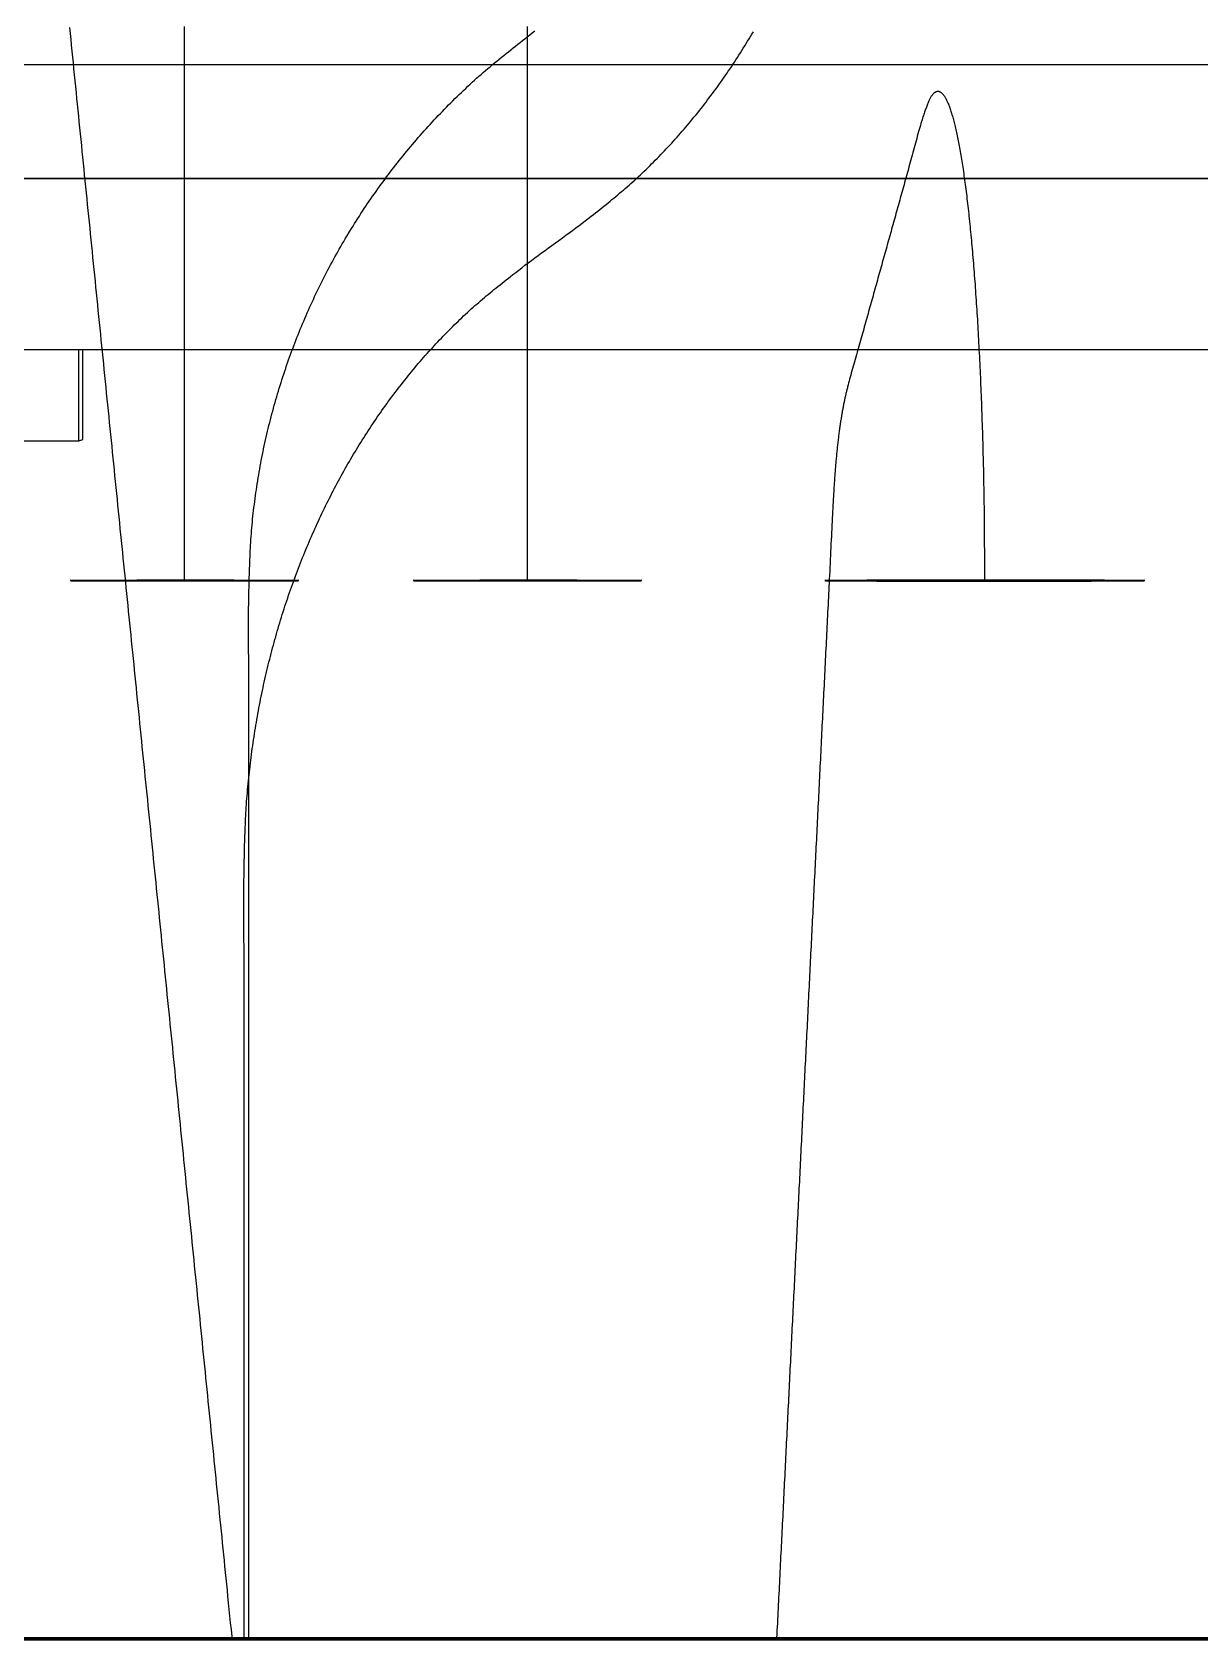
# Model space of a CAD drawing. Header units: millimetres. Extents: x -226 to 218, y -316 to 313.
# Drawn here: x -175 to -124.4, y -107.3 to -37.6 of the extents above; entities that cross this region are included whole.
import ezdxf

# ---------------------------------------------------------------- set-up
doc = ezdxf.new("R2010")
doc.units = ezdxf.units.MM
doc.layers.add('SKETCH', color=5, linetype='Continuous')
doc.layers.add('VISIBLE', color=7, linetype='Continuous')

msp = doc.modelspace()

# ---------------------------------------------------------------- linework, layer by layer
at = {"layer": 'SKETCH', "flags": 128}
for points in [[(-173.414, -37.452), (-173.388, -37.708), (-173.362, -37.964), (-173.337, -38.219), (-173.311, -38.475), (-173.285, -38.73), (-173.259, -38.986), (-173.234, -39.242), (-173.208, -39.497), (-173.182, -39.753), (-173.156, -40.008), (-173.13, -40.264), (-173.105, -40.52), (-173.079, -40.775), (-173.053, -41.031), (-173.027, -41.286), (-173.002, -41.542), (-172.976, -41.798), (-172.95, -42.053), (-172.924, -42.309), (-172.899, -42.564), (-172.873, -42.82), (-172.847, -43.075), (-172.821, -43.331), (-172.796, -43.587), (-172.77, -43.842), (-172.744, -44.098), (-172.718, -44.353), (-172.693, -44.609), (-172.667, -44.865), (-172.641, -45.12), (-172.615, -45.376), (-172.59, -45.631), (-172.564, -45.887), (-172.538, -46.143), (-172.512, -46.398), (-172.487, -46.654), (-172.461, -46.909), (-172.435, -47.165), (-172.409, -47.421), (-172.384, -47.676), (-172.358, -47.932), (-172.332, -48.187), (-172.306, -48.443), (-172.281, -48.698), (-172.255, -48.954), (-172.229, -49.21), (-172.203, -49.465), (-172.178, -49.721), (-172.152, -49.976), (-172.126, -50.232), (-172.1, -50.488), (-172.074, -50.743), (-172.049, -50.999), (-172.023, -51.254), (-171.997, -51.51), (-171.971, -51.766), (-171.946, -52.021), (-171.92, -52.277), (-171.894, -52.532), (-171.868, -52.788), (-171.843, -53.044), (-171.817, -53.299), (-171.791, -53.555), (-171.765, -53.81), (-171.74, -54.066), (-171.714, -54.321), (-171.688, -54.577), (-171.662, -54.833), (-171.637, -55.088), (-171.611, -55.344), (-171.585, -55.599), (-171.559, -55.855), (-171.534, -56.111), (-171.508, -56.366), (-171.482, -56.622), (-171.456, -56.877), (-171.431, -57.133), (-171.405, -57.389), (-171.379, -57.644), (-171.353, -57.9), (-171.328, -58.155), (-171.302, -58.411), (-171.276, -58.667), (-171.25, -58.922), (-171.225, -59.178), (-171.199, -59.433), (-171.173, -59.689), (-171.147, -59.944), (-171.122, -60.2), (-171.096, -60.456), (-171.07, -60.711), (-171.044, -60.967), (-171.019, -61.222), (-170.993, -61.478), (-170.967, -61.734), (-170.941, -61.989), (-170.915, -62.245), (-170.89, -62.5), (-170.864, -62.756), (-170.838, -63.012), (-170.812, -63.267), (-170.787, -63.523), (-170.761, -63.778), (-170.735, -64.034), (-170.709, -64.29), (-170.684, -64.545), (-170.658, -64.801), (-170.632, -65.056), (-170.606, -65.312), (-170.581, -65.567), (-170.555, -65.823), (-170.529, -66.079), (-170.503, -66.334), (-170.478, -66.59), (-170.452, -66.845), (-170.426, -67.101), (-170.4, -67.357), (-170.375, -67.612), (-170.349, -67.868), (-170.323, -68.123), (-170.297, -68.379), (-170.272, -68.635), (-170.246, -68.89), (-170.22, -69.146), (-170.194, -69.402), (-170.168, -69.657), (-170.143, -69.913), (-170.117, -70.168), (-170.091, -70.424), (-170.065, -70.68), (-170.039, -70.935), (-170.014, -71.191), (-169.988, -71.447), (-169.962, -71.702), (-169.936, -71.958), (-169.91, -72.214), (-169.884, -72.469), (-169.859, -72.725), (-169.833, -72.98), (-169.807, -73.236), (-169.781, -73.492), (-169.756, -73.747), (-169.73, -74.003), (-169.704, -74.259), (-169.678, -74.514), (-169.652, -74.77), (-169.627, -75.025), (-169.601, -75.281), (-169.575, -75.537), (-169.549, -75.792), (-169.524, -76.048), (-169.498, -76.303), (-169.472, -76.559), (-169.446, -76.815), (-169.421, -77.07), (-169.395, -77.326), (-169.369, -77.581), (-169.343, -77.837), (-169.318, -78.092), (-169.292, -78.348), (-169.266, -78.604), (-169.24, -78.859), (-169.215, -79.115), (-169.189, -79.37), (-169.163, -79.626), (-169.137, -79.882), (-169.112, -80.137), (-169.086, -80.393), (-169.06, -80.648), (-169.034, -80.904), (-169.009, -81.16), (-168.983, -81.415), (-168.957, -81.671), (-168.931, -81.926), (-168.906, -82.182), (-168.88, -82.438), (-168.854, -82.693), (-168.828, -82.949), (-168.802, -83.204), (-168.777, -83.46), (-168.751, -83.715), (-168.725, -83.971), (-168.699, -84.227), (-168.674, -84.482), (-168.648, -84.738), (-168.622, -84.993), (-168.596, -85.249), (-168.571, -85.505), (-168.545, -85.76), (-168.519, -86.016), (-168.493, -86.271), (-168.468, -86.527), (-168.442, -86.783), (-168.416, -87.038), (-168.39, -87.294), (-168.365, -87.549), (-168.339, -87.805), (-168.313, -88.061), (-168.287, -88.316), (-168.262, -88.572), (-168.236, -88.827), (-168.21, -89.083), (-168.184, -89.338), (-168.159, -89.594), (-168.133, -89.85), (-168.107, -90.105), (-168.081, -90.361), (-168.056, -90.616), (-168.03, -90.872), (-168.004, -91.128), (-167.978, -91.383), (-167.953, -91.639), (-167.927, -91.894), (-167.901, -92.15), (-167.875, -92.406), (-167.85, -92.661), (-167.824, -92.917), (-167.798, -93.172), (-167.772, -93.428), (-167.746, -93.684), (-167.721, -93.939), (-167.695, -94.195), (-167.669, -94.45), (-167.643, -94.706), (-167.618, -94.961), (-167.592, -95.217), (-167.566, -95.473), (-167.54, -95.728), (-167.515, -95.984), (-167.489, -96.239), (-167.463, -96.495), (-167.437, -96.751), (-167.412, -97.006), (-167.386, -97.262), (-167.36, -97.517), (-167.334, -97.773), (-167.309, -98.029), (-167.283, -98.284), (-167.257, -98.54), (-167.231, -98.795), (-167.206, -99.051), (-167.18, -99.307), (-167.154, -99.562), (-167.128, -99.818), (-167.103, -100.074), (-167.077, -100.329), (-167.051, -100.585), (-167.025, -100.84), (-167, -101.096), (-166.974, -101.352), (-166.948, -101.607), (-166.922, -101.863), (-166.897, -102.119), (-166.871, -102.374), (-166.845, -102.63), (-166.819, -102.886), (-166.794, -103.141), (-166.768, -103.397), (-166.742, -103.652), (-166.716, -103.908), (-166.69, -104.164), (-166.665, -104.419), (-166.639, -104.675), (-166.613, -104.931), (-166.587, -105.191), (-166.56, -105.461), (-166.532, -105.738), (-166.503, -106.021), (-166.474, -106.31), (-166.444, -106.602), (-166.414, -106.897), (-166.384, -107.194), (-166.38, -107.233)], [(-168.425, -61.426), (-168.425, -61.173), (-168.425, -60.92), (-168.425, -60.667), (-168.425, -60.414), (-168.425, -60.161), (-168.425, -59.909), (-168.425, -59.656), (-168.425, -59.403), (-168.425, -59.15), (-168.425, -58.897), (-168.425, -58.644), (-168.425, -58.392), (-168.425, -58.139), (-168.425, -57.886), (-168.425, -57.633), (-168.425, -57.38), (-168.425, -57.127), (-168.425, -56.874), (-168.425, -56.622), (-168.425, -56.369), (-168.425, -56.116), (-168.425, -55.863), (-168.425, -55.61), (-168.425, -55.357), (-168.425, -55.105), (-168.425, -54.852), (-168.425, -54.599), (-168.425, -54.346), (-168.425, -54.093), (-168.425, -53.84), (-168.425, -53.587), (-168.425, -53.335), (-168.425, -53.082), (-168.425, -52.829), (-168.425, -52.576), (-168.425, -52.323), (-168.425, -52.07), (-168.425, -51.818), (-168.425, -51.565), (-168.425, -51.312), (-168.425, -51.059), (-168.425, -50.806), (-168.425, -50.553), (-168.425, -50.301), (-168.425, -50.048), (-168.425, -49.795), (-168.425, -49.542), (-168.425, -49.289), (-168.425, -49.036), (-168.425, -48.783), (-168.425, -48.531), (-168.425, -48.278), (-168.425, -48.025), (-168.425, -47.772), (-168.425, -47.519), (-168.425, -47.266), (-168.425, -47.014), (-168.425, -46.761), (-168.425, -46.508), (-168.425, -46.255), (-168.425, -46.002), (-168.425, -45.749), (-168.425, -45.496), (-168.425, -45.244), (-168.425, -44.991), (-168.425, -44.738), (-168.425, -44.485), (-168.425, -44.232), (-168.425, -43.979), (-168.425, -43.727), (-168.425, -43.474), (-168.425, -43.221), (-168.425, -42.968), (-168.425, -42.715), (-168.425, -42.462), (-168.425, -42.21), (-168.425, -41.957), (-168.425, -41.704), (-168.425, -41.451), (-168.425, -41.198), (-168.425, -40.945), (-168.425, -40.692), (-168.425, -40.44), (-168.425, -40.187), (-168.425, -39.934), (-168.425, -39.681), (-168.425, -39.428), (-168.425, -39.175), (-168.425, -38.923), (-168.425, -38.67), (-168.425, -38.417), (-168.425, -38.164), (-168.425, -37.911), (-168.425, -37.658), (-168.425, -37.405)], [(-165.844, -107.233), (-165.844, -107.08), (-165.844, -106.862), (-165.844, -106.645), (-165.844, -106.428), (-165.844, -106.211), (-165.844, -105.993), (-165.844, -105.776), (-165.844, -105.559), (-165.844, -105.341), (-165.844, -105.124), (-165.844, -104.907), (-165.844, -104.689), (-165.844, -104.472), (-165.844, -104.255), (-165.844, -104.037), (-165.844, -103.82), (-165.844, -103.603), (-165.844, -103.385), (-165.844, -103.168), (-165.844, -102.951), (-165.844, -102.733), (-165.844, -102.516), (-165.844, -102.299), (-165.844, -102.081), (-165.844, -101.864), (-165.844, -101.647), (-165.844, -101.429), (-165.844, -101.212), (-165.844, -100.995), (-165.844, -100.777), (-165.844, -100.56), (-165.844, -100.343), (-165.844, -100.126), (-165.844, -99.908), (-165.844, -99.691), (-165.844, -99.474), (-165.844, -99.256), (-165.844, -99.039), (-165.844, -98.822), (-165.844, -98.605), (-165.844, -98.387), (-165.844, -98.17), (-165.844, -97.953), (-165.844, -97.735), (-165.844, -97.518), (-165.844, -97.301), (-165.844, -97.084), (-165.844, -96.866), (-165.844, -96.649), (-165.844, -96.432), (-165.844, -96.215), (-165.844, -95.997), (-165.844, -95.78), (-165.844, -95.563), (-165.844, -95.345), (-165.844, -95.128), (-165.844, -94.911), (-165.844, -94.694), (-165.844, -94.476), (-165.844, -94.259), (-165.844, -94.042), (-165.844, -93.824), (-165.844, -93.607), (-165.844, -93.39), (-165.844, -93.172), (-165.844, -92.955), (-165.844, -92.738), (-165.844, -92.52), (-165.844, -92.303), (-165.844, -92.086), (-165.844, -91.868), (-165.844, -91.651), (-165.844, -91.434), (-165.844, -91.217), (-165.844, -90.999), (-165.844, -90.782), (-165.844, -90.565), (-165.844, -90.347), (-165.844, -90.13), (-165.844, -89.913), (-165.844, -89.695), (-165.844, -89.478), (-165.844, -89.261), (-165.844, -89.043), (-165.844, -88.826), (-165.844, -88.609), (-165.844, -88.391), (-165.844, -88.174), (-165.844, -87.957), (-165.844, -87.739), (-165.844, -87.522), (-165.844, -87.305), (-165.844, -87.087), (-165.844, -86.87), (-165.844, -86.653), (-165.844, -86.435), (-165.844, -86.218), (-165.844, -86.001), (-165.844, -85.784), (-165.844, -85.566), (-165.844, -85.349), (-165.844, -85.132), (-165.844, -84.914), (-165.844, -84.697), (-165.844, -84.48), (-165.844, -84.262), (-165.844, -84.045), (-165.844, -83.828), (-165.844, -83.61), (-165.844, -83.393), (-165.844, -83.176), (-165.844, -82.958), (-165.844, -82.741), (-165.844, -82.524), (-165.844, -82.306), (-165.844, -82.089), (-165.844, -81.872), (-165.844, -81.654), (-165.844, -81.437), (-165.844, -81.22), (-165.844, -81.002), (-165.844, -80.785), (-165.844, -80.568), (-165.844, -80.351), (-165.844, -80.133), (-165.844, -79.916), (-165.844, -79.699), (-165.844, -79.481), (-165.844, -79.264), (-165.844, -79.047), (-165.844, -78.828), (-165.845, -78.608), (-165.845, -78.385), (-165.846, -78.162), (-165.847, -77.937), (-165.848, -77.711), (-165.85, -77.485), (-165.851, -77.258), (-165.852, -77.031), (-165.853, -76.805), (-165.855, -76.579), (-165.856, -76.354), (-165.856, -76.13), (-165.857, -75.908), (-165.858, -75.688), (-165.858, -75.469), (-165.858, -75.253), (-165.857, -75.04), (-165.856, -74.829), (-165.855, -74.622), (-165.853, -74.419), (-165.85, -74.219), (-165.847, -74.023), (-165.844, -73.832), (-165.841, -73.688), (-165.838, -73.547), (-165.835, -73.408), (-165.832, -73.271), (-165.829, -73.136), (-165.826, -73.003), (-165.823, -72.872), (-165.819, -72.743), (-165.816, -72.615), (-165.812, -72.488), (-165.808, -72.362), (-165.803, -72.237), (-165.799, -72.113), (-165.793, -71.99), (-165.788, -71.866), (-165.782, -71.743), (-165.776, -71.621), (-165.769, -71.498), (-165.762, -71.374), (-165.754, -71.251), (-165.746, -71.126), (-165.737, -71.001), (-165.727, -70.875), (-165.717, -70.748), (-165.706, -70.62), (-165.695, -70.492), (-165.683, -70.364), (-165.671, -70.236), (-165.659, -70.109), (-165.646, -69.981), (-165.632, -69.853), (-165.618, -69.726), (-165.604, -69.598), (-165.589, -69.471), (-165.574, -69.343), (-165.558, -69.216), (-165.542, -69.088), (-165.525, -68.961), (-165.509, -68.834), (-165.491, -68.707), (-165.473, -68.58), (-165.455, -68.454), (-165.436, -68.327), (-165.417, -68.201), (-165.398, -68.074), (-165.378, -67.948), (-165.357, -67.822), (-165.336, -67.696), (-165.315, -67.57), (-165.294, -67.445), (-165.271, -67.319), (-165.249, -67.194), (-165.226, -67.068), (-165.203, -66.943), (-165.179, -66.818), (-165.154, -66.693), (-165.13, -66.568), (-165.105, -66.443), (-165.079, -66.318), (-165.053, -66.194), (-165.027, -66.069), (-165, -65.945), (-164.972, -65.821), (-164.945, -65.697), (-164.917, -65.573), (-164.888, -65.449), (-164.859, -65.326), (-164.83, -65.203), (-164.8, -65.08), (-164.77, -64.957), (-164.739, -64.834), (-164.708, -64.712), (-164.677, -64.59), (-164.645, -64.467), (-164.612, -64.345), (-164.579, -64.223), (-164.546, -64.102), (-164.513, -63.98), (-164.478, -63.859), (-164.444, -63.737), (-164.409, -63.616), (-164.374, -63.495), (-164.338, -63.375), (-164.302, -63.254), (-164.265, -63.134), (-164.228, -63.014), (-164.191, -62.894), (-164.153, -62.774), (-164.115, -62.654), (-164.076, -62.535), (-164.037, -62.416), (-163.997, -62.297), (-163.958, -62.179), (-163.917, -62.06), (-163.877, -61.942), (-163.836, -61.825), (-163.794, -61.707), (-163.753, -61.59), (-163.71, -61.473), (-163.668, -61.356), (-163.625, -61.239), (-163.581, -61.122), (-163.537, -61.006), (-163.493, -60.89), (-163.448, -60.774), (-163.403, -60.658), (-163.358, -60.542), (-163.312, -60.427), (-163.266, -60.312), (-163.219, -60.197), (-163.172, -60.083), (-163.125, -59.969), (-163.077, -59.855), (-163.029, -59.741), (-162.98, -59.628), (-162.931, -59.515), (-162.882, -59.402), (-162.832, -59.289), (-162.782, -59.177), (-162.731, -59.065), (-162.681, -58.954), (-162.629, -58.843), (-162.578, -58.732), (-162.526, -58.621), (-162.473, -58.51), (-162.421, -58.4), (-162.367, -58.29), (-162.314, -58.18), (-162.26, -58.071), (-162.205, -57.961), (-162.151, -57.852), (-162.096, -57.744), (-162.04, -57.635), (-161.984, -57.527), (-161.928, -57.42), (-161.871, -57.312), (-161.814, -57.205), (-161.757, -57.098), (-161.699, -56.992), (-161.641, -56.886), (-161.583, -56.78), (-161.524, -56.675), (-161.465, -56.57), (-161.406, -56.465), (-161.346, -56.361), (-161.286, -56.257), (-161.226, -56.153), (-161.165, -56.049), (-161.103, -55.946), (-161.042, -55.843), (-160.98, -55.741), (-160.917, -55.638), (-160.855, -55.536), (-160.792, -55.435), (-160.728, -55.334), (-160.664, -55.233), (-160.6, -55.132), (-160.536, -55.032), (-160.471, -54.932), (-160.406, -54.832), (-160.34, -54.733), (-160.275, -54.634), (-160.208, -54.536), (-160.142, -54.438), (-160.075, -54.34), (-160.008, -54.243), (-159.941, -54.146), (-159.873, -54.049), (-159.805, -53.953), (-159.737, -53.858), (-159.668, -53.762), (-159.599, -53.667), (-159.53, -53.572), (-159.46, -53.478), (-159.39, -53.384), (-159.319, -53.29), (-159.248, -53.197), (-159.177, -53.104), (-159.106, -53.011), (-159.034, -52.919), (-158.962, -52.827), (-158.89, -52.736), (-158.817, -52.645), (-158.744, -52.554), (-158.671, -52.464), (-158.597, -52.374), (-158.523, -52.285), (-158.449, -52.196), (-158.375, -52.107), (-158.3, -52.019), (-158.225, -51.932), (-158.15, -51.844), (-158.074, -51.758), (-157.998, -51.671), (-157.922, -51.585), (-157.845, -51.5), (-157.768, -51.414), (-157.691, -51.329), (-157.614, -51.245), (-157.536, -51.161), (-157.458, -51.077), (-157.379, -50.994), (-157.3, -50.911), (-157.221, -50.829), (-157.142, -50.747), (-157.063, -50.665), (-156.983, -50.584), (-156.903, -50.504), (-156.822, -50.423), (-156.742, -50.344), (-156.661, -50.264), (-156.579, -50.186), (-156.498, -50.107), (-156.416, -50.029), (-156.335, -49.952), (-156.252, -49.875), (-156.171, -49.799), (-156.089, -49.724), (-156.008, -49.65), (-155.926, -49.577), (-155.845, -49.505), (-155.764, -49.434), (-155.683, -49.364), (-155.602, -49.294), (-155.52, -49.224), (-155.438, -49.155), (-155.356, -49.086), (-155.273, -49.017), (-155.189, -48.949), (-155.105, -48.88), (-155.02, -48.811), (-154.934, -48.741), (-154.847, -48.671), (-154.759, -48.601), (-154.67, -48.53), (-154.58, -48.458), (-154.488, -48.385), (-154.395, -48.311), (-154.3, -48.237), (-154.204, -48.161), (-154.079, -48.062), (-153.95, -47.962), (-153.817, -47.861), (-153.68, -47.757), (-153.54, -47.652), (-153.398, -47.546), (-153.253, -47.439), (-153.106, -47.331), (-152.957, -47.223), (-152.808, -47.114), (-152.658, -47.004), (-152.507, -46.894), (-152.356, -46.785), (-152.206, -46.675), (-152.056, -46.566), (-151.908, -46.457), (-151.761, -46.35), (-151.616, -46.242), (-151.474, -46.136), (-151.334, -46.032), (-151.197, -45.928), (-151.064, -45.826), (-150.934, -45.726), (-150.809, -45.628), (-150.713, -45.552), (-150.619, -45.477), (-150.525, -45.404), (-150.434, -45.331), (-150.343, -45.259), (-150.254, -45.188), (-150.166, -45.117), (-150.079, -45.047), (-149.993, -44.978), (-149.908, -44.909), (-149.824, -44.84), (-149.74, -44.771), (-149.657, -44.702), (-149.575, -44.633), (-149.493, -44.564), (-149.411, -44.495), (-149.33, -44.425), (-149.249, -44.354), (-149.168, -44.283), (-149.087, -44.211), (-149.005, -44.138), (-148.924, -44.064), (-148.842, -43.989), (-148.76, -43.913), (-148.678, -43.836), (-148.596, -43.759), (-148.514, -43.681), (-148.433, -43.602), (-148.352, -43.524), (-148.271, -43.444), (-148.19, -43.364), (-148.11, -43.284), (-148.03, -43.203), (-147.95, -43.122), (-147.87, -43.041), (-147.791, -42.959), (-147.712, -42.876), (-147.633, -42.793), (-147.554, -42.71), (-147.476, -42.626), (-147.398, -42.542), (-147.321, -42.458), (-147.243, -42.373), (-147.166, -42.288), (-147.09, -42.202), (-147.013, -42.116), (-146.937, -42.029), (-146.862, -41.943), (-146.786, -41.855), (-146.711, -41.768), (-146.636, -41.679), (-146.562, -41.591), (-146.488, -41.502), (-146.414, -41.412), (-146.34, -41.322), (-146.267, -41.232), (-146.194, -41.141), (-146.121, -41.05), (-146.048, -40.959), (-145.976, -40.867), (-145.905, -40.775), (-145.833, -40.682), (-145.762, -40.589), (-145.691, -40.496), (-145.621, -40.402), (-145.55, -40.308), (-145.481, -40.213), (-145.411, -40.118), (-145.342, -40.023), (-145.273, -39.928), (-145.205, -39.832), (-145.137, -39.736), (-145.069, -39.639), (-145.001, -39.542), (-144.934, -39.445), (-144.867, -39.347), (-144.801, -39.249), (-144.735, -39.15), (-144.669, -39.051), (-144.603, -38.952), (-144.538, -38.852), (-144.473, -38.752), (-144.409, -38.652), (-144.344, -38.551), (-144.28, -38.45), (-144.217, -38.349), (-144.154, -38.247), (-144.091, -38.145), (-144.029, -38.043), (-143.966, -37.94), (-143.905, -37.837), (-143.843, -37.734), (-143.782, -37.63)], [(-165.637, -107.233), (-165.637, -107.205), (-165.637, -106.995), (-165.637, -106.785), (-165.637, -106.575), (-165.637, -106.365), (-165.637, -106.155), (-165.637, -105.945), (-165.637, -105.736), (-165.637, -105.526), (-165.637, -105.316), (-165.637, -105.106), (-165.637, -104.896), (-165.637, -104.686), (-165.637, -104.476), (-165.637, -104.266), (-165.637, -104.056), (-165.637, -103.846), (-165.637, -103.636), (-165.637, -103.426), (-165.637, -103.216), (-165.637, -103.006), (-165.637, -102.796), (-165.637, -102.586), (-165.637, -102.376), (-165.637, -102.166), (-165.637, -101.956), (-165.637, -101.746), (-165.637, -101.536), (-165.637, -101.327), (-165.637, -101.117), (-165.637, -100.907), (-165.637, -100.697), (-165.637, -100.487), (-165.637, -100.277), (-165.637, -100.067), (-165.637, -99.857), (-165.637, -99.647), (-165.637, -99.437), (-165.637, -99.227), (-165.637, -99.017), (-165.637, -98.807), (-165.637, -98.597), (-165.637, -98.387), (-165.637, -98.177), (-165.637, -97.967), (-165.637, -97.757), (-165.637, -97.547), (-165.637, -97.337), (-165.637, -97.127), (-165.637, -96.918), (-165.637, -96.708), (-165.637, -96.498), (-165.637, -96.288), (-165.637, -96.078), (-165.637, -95.868), (-165.637, -95.658), (-165.637, -95.448), (-165.637, -95.238), (-165.637, -95.028), (-165.637, -94.818), (-165.637, -94.608), (-165.637, -94.398), (-165.637, -94.188), (-165.637, -93.978), (-165.637, -93.768), (-165.637, -93.558), (-165.637, -93.348), (-165.637, -93.138), (-165.637, -92.928), (-165.637, -92.719), (-165.637, -92.509), (-165.637, -92.299), (-165.637, -92.089), (-165.637, -91.879), (-165.637, -91.669), (-165.637, -91.459), (-165.637, -91.249), (-165.637, -91.039), (-165.637, -90.829), (-165.637, -90.619), (-165.637, -90.409), (-165.637, -90.199), (-165.637, -89.989), (-165.637, -89.779), (-165.637, -89.569), (-165.637, -89.359), (-165.637, -89.149), (-165.637, -88.939), (-165.637, -88.729), (-165.637, -88.519), (-165.637, -88.31), (-165.637, -88.1), (-165.637, -87.89), (-165.637, -87.68), (-165.637, -87.47), (-165.637, -87.26), (-165.637, -87.05), (-165.637, -86.84), (-165.637, -86.63), (-165.637, -86.42), (-165.637, -86.21), (-165.637, -86), (-165.637, -85.79), (-165.637, -85.58), (-165.637, -85.37), (-165.637, -85.16), (-165.637, -84.95), (-165.637, -84.74), (-165.637, -84.53), (-165.637, -84.32), (-165.637, -84.11), (-165.637, -83.901), (-165.637, -83.691), (-165.637, -83.481), (-165.637, -83.271), (-165.637, -83.061), (-165.637, -82.851), (-165.637, -82.641), (-165.637, -82.431), (-165.637, -82.221), (-165.637, -82.011), (-165.637, -81.801), (-165.637, -81.591), (-165.637, -81.381), (-165.637, -81.171), (-165.637, -80.961), (-165.637, -80.751), (-165.637, -80.541), (-165.637, -80.331), (-165.637, -80.121), (-165.637, -79.911), (-165.637, -79.701), (-165.637, -79.492), (-165.637, -79.282), (-165.637, -79.072), (-165.637, -78.862), (-165.637, -78.652), (-165.637, -78.442), (-165.637, -78.232), (-165.637, -78.022), (-165.637, -77.812), (-165.637, -77.602), (-165.637, -77.392), (-165.637, -77.182), (-165.637, -76.972), (-165.637, -76.762), (-165.637, -76.552), (-165.637, -76.342), (-165.637, -76.132), (-165.637, -75.922), (-165.637, -75.712), (-165.637, -75.502), (-165.637, -75.292), (-165.637, -75.083), (-165.637, -74.873), (-165.637, -74.663), (-165.637, -74.453), (-165.637, -74.243), (-165.637, -74.033), (-165.637, -73.823), (-165.637, -73.613), (-165.637, -73.403), (-165.637, -73.193), (-165.637, -72.983), (-165.637, -72.773), (-165.637, -72.563), (-165.637, -72.353), (-165.637, -72.143), (-165.637, -71.933), (-165.637, -71.723), (-165.637, -71.513), (-165.637, -71.303), (-165.637, -71.093), (-165.637, -70.884), (-165.637, -70.674), (-165.637, -70.464), (-165.637, -70.254), (-165.637, -70.044), (-165.637, -69.834), (-165.637, -69.624), (-165.637, -69.414), (-165.637, -69.204), (-165.637, -68.994), (-165.637, -68.784), (-165.637, -68.574), (-165.637, -68.364), (-165.637, -68.154), (-165.637, -67.944), (-165.637, -67.734), (-165.637, -67.524), (-165.637, -67.314), (-165.637, -67.104), (-165.637, -66.894), (-165.638, -66.683), (-165.638, -66.471), (-165.639, -66.256), (-165.64, -66.04), (-165.641, -65.824), (-165.643, -65.606), (-165.644, -65.388), (-165.646, -65.169), (-165.648, -64.951), (-165.649, -64.733), (-165.651, -64.515), (-165.652, -64.298), (-165.653, -64.083), (-165.654, -63.868), (-165.654, -63.655), (-165.654, -63.444), (-165.654, -63.235), (-165.654, -63.029), (-165.652, -62.825), (-165.651, -62.624), (-165.648, -62.427), (-165.645, -62.233), (-165.642, -62.042), (-165.637, -61.856), (-165.634, -61.712), (-165.63, -61.571), (-165.626, -61.433), (-165.623, -61.296), (-165.619, -61.162), (-165.615, -61.029), (-165.611, -60.898), (-165.606, -60.768), (-165.602, -60.64), (-165.597, -60.512), (-165.591, -60.386), (-165.586, -60.261), (-165.58, -60.136), (-165.573, -60.012), (-165.567, -59.888), (-165.559, -59.764), (-165.551, -59.64), (-165.543, -59.517), (-165.534, -59.393), (-165.524, -59.269), (-165.513, -59.144), (-165.502, -59.018), (-165.49, -58.891), (-165.477, -58.764), (-165.463, -58.636), (-165.449, -58.508), (-165.435, -58.38), (-165.419, -58.252), (-165.404, -58.124), (-165.387, -57.996), (-165.37, -57.868), (-165.353, -57.74), (-165.335, -57.612), (-165.316, -57.484), (-165.297, -57.356), (-165.278, -57.229), (-165.258, -57.101), (-165.237, -56.974), (-165.216, -56.846), (-165.194, -56.719), (-165.171, -56.592), (-165.149, -56.465), (-165.125, -56.338), (-165.101, -56.211), (-165.077, -56.085), (-165.051, -55.958), (-165.026, -55.832), (-165, -55.706), (-164.973, -55.58), (-164.946, -55.454), (-164.918, -55.328), (-164.889, -55.202), (-164.86, -55.077), (-164.831, -54.951), (-164.801, -54.826), (-164.77, -54.7), (-164.739, -54.575), (-164.707, -54.45), (-164.675, -54.325), (-164.642, -54.2), (-164.609, -54.075), (-164.575, -53.95), (-164.54, -53.826), (-164.506, -53.702), (-164.47, -53.577), (-164.434, -53.454), (-164.398, -53.33), (-164.361, -53.206), (-164.323, -53.083), (-164.285, -52.96), (-164.246, -52.837), (-164.207, -52.714), (-164.168, -52.591), (-164.128, -52.469), (-164.087, -52.346), (-164.046, -52.224), (-164.004, -52.102), (-163.962, -51.98), (-163.919, -51.859), (-163.876, -51.737), (-163.832, -51.616), (-163.787, -51.494), (-163.742, -51.373), (-163.697, -51.252), (-163.651, -51.132), (-163.605, -51.011), (-163.558, -50.891), (-163.51, -50.771), (-163.462, -50.651), (-163.414, -50.532), (-163.365, -50.412), (-163.315, -50.293), (-163.265, -50.174), (-163.215, -50.056), (-163.164, -49.937), (-163.112, -49.819), (-163.06, -49.701), (-163.007, -49.584), (-162.954, -49.466), (-162.901, -49.349), (-162.847, -49.232), (-162.792, -49.115), (-162.737, -48.998), (-162.681, -48.882), (-162.625, -48.766), (-162.568, -48.65), (-162.511, -48.534), (-162.453, -48.419), (-162.395, -48.303), (-162.336, -48.188), (-162.277, -48.074), (-162.217, -47.959), (-162.157, -47.845), (-162.097, -47.731), (-162.035, -47.618), (-161.974, -47.504), (-161.912, -47.391), (-161.849, -47.279), (-161.786, -47.166), (-161.723, -47.054), (-161.659, -46.942), (-161.594, -46.831), (-161.529, -46.719), (-161.464, -46.608), (-161.398, -46.498), (-161.332, -46.387), (-161.265, -46.277), (-161.197, -46.167), (-161.129, -46.057), (-161.061, -45.948), (-160.992, -45.838), (-160.923, -45.73), (-160.853, -45.621), (-160.783, -45.513), (-160.712, -45.405), (-160.641, -45.297), (-160.569, -45.19), (-160.497, -45.083), (-160.424, -44.976), (-160.352, -44.87), (-160.278, -44.764), (-160.204, -44.658), (-160.13, -44.553), (-160.055, -44.448), (-159.98, -44.344), (-159.905, -44.239), (-159.829, -44.135), (-159.752, -44.032), (-159.675, -43.928), (-159.598, -43.825), (-159.52, -43.723), (-159.441, -43.62), (-159.363, -43.518), (-159.283, -43.416), (-159.204, -43.315), (-159.123, -43.214), (-159.043, -43.113), (-158.962, -43.012), (-158.88, -42.912), (-158.799, -42.813), (-158.716, -42.713), (-158.634, -42.614), (-158.551, -42.516), (-158.467, -42.417), (-158.383, -42.32), (-158.299, -42.222), (-158.214, -42.125), (-158.129, -42.029), (-158.044, -41.932), (-157.958, -41.837), (-157.871, -41.741), (-157.784, -41.646), (-157.697, -41.551), (-157.609, -41.457), (-157.521, -41.362), (-157.433, -41.269), (-157.344, -41.175), (-157.254, -41.082), (-157.164, -40.99), (-157.074, -40.897), (-156.984, -40.806), (-156.893, -40.714), (-156.801, -40.623), (-156.71, -40.532), (-156.617, -40.442), (-156.525, -40.352), (-156.432, -40.263), (-156.339, -40.174), (-156.245, -40.085), (-156.151, -39.997), (-156.057, -39.91), (-155.963, -39.822), (-155.868, -39.736), (-155.772, -39.65), (-155.676, -39.564), (-155.58, -39.48), (-155.484, -39.396), (-155.387, -39.312), (-155.289, -39.229), (-155.192, -39.146), (-155.094, -39.064), (-154.995, -38.982), (-154.896, -38.901), (-154.797, -38.819), (-154.697, -38.738), (-154.598, -38.658), (-154.497, -38.577), (-154.397, -38.496), (-154.296, -38.416), (-154.194, -38.336), (-154.093, -38.255), (-153.991, -38.175), (-153.889, -38.094), (-153.786, -38.014), (-153.683, -37.933), (-153.58, -37.852), (-153.472, -37.768), (-153.362, -37.683), (-153.252, -37.599)], [(-153.564, -61.426), (-153.564, -61.173), (-153.564, -60.92), (-153.564, -60.667), (-153.564, -60.414), (-153.564, -60.161), (-153.564, -59.909), (-153.564, -59.656), (-153.564, -59.403), (-153.564, -59.15), (-153.564, -58.897), (-153.564, -58.644), (-153.564, -58.392), (-153.564, -58.139), (-153.564, -57.886), (-153.564, -57.633), (-153.564, -57.38), (-153.564, -57.127), (-153.564, -56.874), (-153.564, -56.622), (-153.564, -56.369), (-153.564, -56.116), (-153.564, -55.863), (-153.564, -55.61), (-153.564, -55.357), (-153.564, -55.105), (-153.564, -54.852), (-153.564, -54.599), (-153.564, -54.346), (-153.564, -54.093), (-153.564, -53.84), (-153.564, -53.587), (-153.564, -53.335), (-153.564, -53.082), (-153.564, -52.829), (-153.564, -52.576), (-153.564, -52.323), (-153.564, -52.07), (-153.564, -51.818), (-153.564, -51.565), (-153.564, -51.312), (-153.564, -51.059), (-153.564, -50.806), (-153.564, -50.553), (-153.564, -50.301), (-153.564, -50.048), (-153.564, -49.795), (-153.564, -49.542), (-153.564, -49.289), (-153.564, -49.036), (-153.564, -48.783), (-153.564, -48.531), (-153.564, -48.278), (-153.564, -48.025), (-153.564, -47.772), (-153.564, -47.519), (-153.564, -47.266), (-153.564, -47.014), (-153.564, -46.761), (-153.564, -46.508), (-153.564, -46.255), (-153.564, -46.002), (-153.564, -45.749), (-153.564, -45.496), (-153.564, -45.244), (-153.564, -44.991), (-153.564, -44.738), (-153.564, -44.485), (-153.564, -44.232), (-153.564, -43.979), (-153.564, -43.727), (-153.564, -43.474), (-153.564, -43.221), (-153.564, -42.968), (-153.564, -42.715), (-153.564, -42.462), (-153.564, -42.21), (-153.564, -41.957), (-153.564, -41.704), (-153.564, -41.451), (-153.564, -41.198), (-153.564, -40.945), (-153.564, -40.692), (-153.564, -40.44), (-153.564, -40.187), (-153.564, -39.934), (-153.564, -39.681), (-153.564, -39.428), (-153.564, -39.175), (-153.564, -38.923), (-153.564, -38.67), (-153.564, -38.417), (-153.564, -38.164), (-153.564, -37.911), (-153.564, -37.658), (-153.564, -37.405)], [(-133.749, -61.426), (-133.751, -61.258), (-133.752, -61.091), (-133.753, -60.923), (-133.755, -60.755), (-133.756, -60.587), (-133.757, -60.419), (-133.758, -60.251), (-133.759, -60.083), (-133.76, -59.915), (-133.761, -59.746), (-133.762, -59.578), (-133.763, -59.41), (-133.764, -59.242), (-133.765, -59.075), (-133.767, -58.907), (-133.768, -58.74), (-133.77, -58.573), (-133.771, -58.406), (-133.773, -58.24), (-133.775, -58.074), (-133.778, -57.908), (-133.78, -57.743), (-133.783, -57.578), (-133.786, -57.413), (-133.789, -57.249), (-133.792, -57.085), (-133.795, -56.921), (-133.799, -56.757), (-133.803, -56.593), (-133.806, -56.43), (-133.81, -56.266), (-133.814, -56.103), (-133.818, -55.94), (-133.823, -55.778), (-133.827, -55.615), (-133.832, -55.453), (-133.836, -55.292), (-133.841, -55.131), (-133.846, -54.97), (-133.851, -54.81), (-133.856, -54.65), (-133.861, -54.49), (-133.867, -54.332), (-133.872, -54.174), (-133.878, -54.016), (-133.884, -53.859), (-133.889, -53.703), (-133.895, -53.547), (-133.901, -53.392), (-133.907, -53.238), (-133.914, -53.083), (-133.92, -52.929), (-133.927, -52.776), (-133.933, -52.622), (-133.94, -52.47), (-133.947, -52.317), (-133.954, -52.165), (-133.961, -52.014), (-133.968, -51.863), (-133.976, -51.713), (-133.983, -51.564), (-133.991, -51.415), (-133.998, -51.266), (-134.006, -51.119), (-134.014, -50.972), (-134.022, -50.826), (-134.03, -50.68), (-134.038, -50.536), (-134.047, -50.392), (-134.055, -50.249), (-134.063, -50.107), (-134.072, -49.966), (-134.081, -49.826), (-134.09, -49.686), (-134.099, -49.547), (-134.108, -49.408), (-134.117, -49.27), (-134.126, -49.133), (-134.136, -48.996), (-134.145, -48.86), (-134.155, -48.725), (-134.164, -48.591), (-134.174, -48.457), (-134.184, -48.324), (-134.194, -48.192), (-134.204, -48.06), (-134.215, -47.93), (-134.225, -47.8), (-134.235, -47.672), (-134.246, -47.544), (-134.256, -47.417), (-134.267, -47.292), (-134.278, -47.167), (-134.289, -47.043), (-134.3, -46.921), (-134.311, -46.799), (-134.322, -46.679), (-134.333, -46.559), (-134.344, -46.44), (-134.356, -46.322), (-134.367, -46.204), (-134.379, -46.088), (-134.39, -45.972), (-134.402, -45.857), (-134.414, -45.743), (-134.426, -45.631), (-134.438, -45.519), (-134.45, -45.408), (-134.462, -45.298), (-134.475, -45.189), (-134.487, -45.081), (-134.499, -44.974), (-134.512, -44.868), (-134.525, -44.764), (-134.537, -44.66), (-134.55, -44.558), (-134.563, -44.456), (-134.576, -44.356), (-134.589, -44.257), (-134.602, -44.16), (-134.615, -44.063), (-134.628, -43.968), (-134.641, -43.873), (-134.655, -43.78), (-134.668, -43.687), (-134.681, -43.596), (-134.695, -43.505), (-134.709, -43.416), (-134.723, -43.327), (-134.736, -43.24), (-134.75, -43.154), (-134.764, -43.069), (-134.778, -42.985), (-134.792, -42.903), (-134.807, -42.821), (-134.821, -42.741), (-134.835, -42.662), (-134.849, -42.584), (-134.864, -42.507), (-134.878, -42.432), (-134.893, -42.358), (-134.907, -42.285), (-134.922, -42.213), (-134.936, -42.143), (-134.951, -42.074), (-134.966, -42.006), (-134.98, -41.94), (-134.995, -41.874), (-135.01, -41.81), (-135.025, -41.746), (-135.04, -41.684), (-135.055, -41.624), (-135.07, -41.564), (-135.086, -41.506), (-135.101, -41.448), (-135.116, -41.392), (-135.131, -41.338), (-135.147, -41.284), (-135.162, -41.232), (-135.178, -41.181), (-135.193, -41.132), (-135.209, -41.083), (-135.224, -41.036), (-135.24, -40.991), (-135.255, -40.946), (-135.271, -40.903), (-135.286, -40.862), (-135.302, -40.822), (-135.318, -40.783), (-135.333, -40.745), (-135.349, -40.709), (-135.365, -40.673), (-135.381, -40.64), (-135.396, -40.607), (-135.412, -40.576), (-135.428, -40.546), (-135.444, -40.517), (-135.46, -40.49), (-135.476, -40.464), (-135.492, -40.439), (-135.508, -40.415), (-135.524, -40.393), (-135.54, -40.372), (-135.556, -40.353), (-135.572, -40.335), (-135.588, -40.318), (-135.605, -40.302), (-135.621, -40.288), (-135.637, -40.275), (-135.653, -40.264), (-135.669, -40.253), (-135.685, -40.245), (-135.701, -40.237), (-135.717, -40.231), (-135.733, -40.226), (-135.749, -40.223), (-135.766, -40.22), (-135.782, -40.22), (-135.798, -40.22), (-135.814, -40.222), (-135.83, -40.225), (-135.847, -40.23), (-135.863, -40.235), (-135.879, -40.243), (-135.895, -40.251), (-135.911, -40.261), (-135.928, -40.272), (-135.944, -40.284), (-135.96, -40.298), (-135.976, -40.313), (-135.992, -40.33), (-136.008, -40.347), (-136.024, -40.366), (-136.04, -40.387), (-136.056, -40.408), (-136.072, -40.431), (-136.088, -40.455), (-136.104, -40.481), (-136.119, -40.508), (-136.135, -40.537), (-136.15, -40.567), (-136.165, -40.598), (-136.18, -40.631), (-136.195, -40.665), (-136.21, -40.7), (-136.225, -40.737), (-136.24, -40.775), (-136.255, -40.814), (-136.271, -40.855), (-136.286, -40.896), (-136.301, -40.939), (-136.317, -40.983), (-136.333, -41.029), (-136.349, -41.075), (-136.365, -41.123), (-136.381, -41.172), (-136.398, -41.221), (-136.414, -41.272), (-136.432, -41.324), (-136.449, -41.378), (-136.473, -41.451), (-136.497, -41.528), (-136.522, -41.609), (-136.547, -41.693), (-136.572, -41.78), (-136.598, -41.87), (-136.625, -41.963), (-136.652, -42.058), (-136.679, -42.155), (-136.706, -42.254), (-136.733, -42.355), (-136.761, -42.457), (-136.789, -42.559), (-136.816, -42.663), (-136.844, -42.767), (-136.872, -42.872), (-136.9, -42.976), (-136.928, -43.081), (-136.956, -43.184), (-136.984, -43.287), (-137.011, -43.389), (-137.039, -43.49), (-137.066, -43.589), (-137.093, -43.686), (-137.12, -43.782), (-137.147, -43.878), (-137.174, -43.975), (-137.201, -44.071), (-137.227, -44.167), (-137.254, -44.263), (-137.281, -44.36), (-137.308, -44.456), (-137.335, -44.552), (-137.362, -44.648), (-137.388, -44.745), (-137.415, -44.841), (-137.442, -44.937), (-137.469, -45.033), (-137.496, -45.13), (-137.523, -45.226), (-137.55, -45.322), (-137.576, -45.418), (-137.603, -45.515), (-137.63, -45.611), (-137.657, -45.707), (-137.684, -45.803), (-137.711, -45.9), (-137.738, -45.996), (-137.765, -46.092), (-137.791, -46.189), (-137.818, -46.285), (-137.845, -46.381), (-137.872, -46.477), (-137.899, -46.574), (-137.926, -46.67), (-137.953, -46.766), (-137.979, -46.863), (-138.006, -46.959), (-138.033, -47.055), (-138.06, -47.151), (-138.087, -47.248), (-138.114, -47.344), (-138.141, -47.44), (-138.167, -47.537), (-138.194, -47.633), (-138.221, -47.729), (-138.248, -47.826), (-138.275, -47.922), (-138.302, -48.018), (-138.329, -48.115), (-138.356, -48.211), (-138.383, -48.307), (-138.409, -48.404), (-138.436, -48.5), (-138.463, -48.597), (-138.49, -48.693), (-138.517, -48.789), (-138.544, -48.886), (-138.571, -48.982), (-138.598, -49.079), (-138.625, -49.175), (-138.652, -49.271), (-138.679, -49.368), (-138.706, -49.464), (-138.733, -49.561), (-138.76, -49.657), (-138.787, -49.754), (-138.813, -49.85), (-138.84, -49.946), (-138.867, -50.043), (-138.894, -50.139), (-138.921, -50.236), (-138.948, -50.332), (-138.975, -50.429), (-139.002, -50.525), (-139.029, -50.621), (-139.056, -50.719), (-139.084, -50.817), (-139.112, -50.917), (-139.141, -51.018), (-139.17, -51.119), (-139.199, -51.221), (-139.228, -51.324), (-139.257, -51.426), (-139.287, -51.529), (-139.316, -51.632), (-139.345, -51.734), (-139.374, -51.835), (-139.402, -51.936), (-139.431, -52.036), (-139.458, -52.134), (-139.486, -52.231), (-139.512, -52.327), (-139.538, -52.421), (-139.563, -52.513), (-139.587, -52.603), (-139.611, -52.69), (-139.633, -52.775), (-139.655, -52.857), (-139.675, -52.936), (-139.686, -52.983), (-139.698, -53.028), (-139.709, -53.071), (-139.719, -53.114), (-139.73, -53.156), (-139.74, -53.196), (-139.75, -53.236), (-139.759, -53.275), (-139.769, -53.314), (-139.778, -53.352), (-139.787, -53.39), (-139.796, -53.427), (-139.804, -53.464), (-139.813, -53.502), (-139.821, -53.539), (-139.83, -53.577), (-139.838, -53.615), (-139.846, -53.654), (-139.854, -53.693), (-139.862, -53.733), (-139.871, -53.774), (-139.879, -53.816), (-139.887, -53.859), (-139.896, -53.903), (-139.904, -53.947), (-139.912, -53.993), (-139.921, -54.038), (-139.929, -54.084), (-139.937, -54.131), (-139.945, -54.178), (-139.953, -54.225), (-139.961, -54.272), (-139.969, -54.32), (-139.977, -54.368), (-139.984, -54.417), (-139.992, -54.466), (-140, -54.515), (-140.007, -54.565), (-140.015, -54.615), (-140.022, -54.665), (-140.029, -54.716), (-140.037, -54.767), (-140.044, -54.819), (-140.051, -54.87), (-140.058, -54.923), (-140.065, -54.975), (-140.072, -55.028), (-140.079, -55.081), (-140.086, -55.134), (-140.092, -55.188), (-140.099, -55.242), (-140.106, -55.297), (-140.112, -55.352), (-140.119, -55.407), (-140.125, -55.463), (-140.131, -55.519), (-140.138, -55.575), (-140.144, -55.632), (-140.15, -55.689), (-140.156, -55.746), (-140.162, -55.804), (-140.168, -55.862), (-140.174, -55.92), (-140.179, -55.979), (-140.185, -56.038), (-140.191, -56.097), (-140.196, -56.157), (-140.202, -56.217), (-140.207, -56.277), (-140.212, -56.338), (-140.218, -56.399), (-140.223, -56.46), (-140.228, -56.521), (-140.233, -56.582), (-140.238, -56.642), (-140.242, -56.702), (-140.247, -56.762), (-140.251, -56.822), (-140.256, -56.881), (-140.26, -56.942), (-140.264, -57.002), (-140.268, -57.063), (-140.272, -57.124), (-140.276, -57.186), (-140.28, -57.249), (-140.284, -57.313), (-140.288, -57.378), (-140.292, -57.444), (-140.296, -57.512), (-140.3, -57.581), (-140.304, -57.651), (-140.309, -57.723), (-140.313, -57.797), (-140.317, -57.873), (-140.322, -57.951), (-140.326, -58.031), (-140.333, -58.157), (-140.341, -58.288), (-140.348, -58.425), (-140.355, -58.566), (-140.363, -58.712), (-140.371, -58.863), (-140.379, -59.016), (-140.386, -59.174), (-140.394, -59.334), (-140.402, -59.497), (-140.41, -59.662), (-140.418, -59.829), (-140.426, -59.998), (-140.435, -60.167), (-140.443, -60.338), (-140.451, -60.508), (-140.459, -60.679), (-140.467, -60.85), (-140.475, -61.019), (-140.483, -61.188), (-140.491, -61.355), (-140.499, -61.52), (-140.507, -61.683), (-140.515, -61.843), (-140.523, -62.002), (-140.531, -62.161), (-140.539, -62.32), (-140.547, -62.479), (-140.555, -62.638), (-140.563, -62.797), (-140.571, -62.956), (-140.579, -63.115), (-140.587, -63.274), (-140.595, -63.433), (-140.603, -63.592), (-140.61, -63.751), (-140.618, -63.91), (-140.626, -64.069), (-140.634, -64.228), (-140.642, -64.387), (-140.65, -64.546), (-140.658, -64.705), (-140.666, -64.864), (-140.674, -65.023), (-140.682, -65.182), (-140.69, -65.341), (-140.698, -65.5), (-140.706, -65.659), (-140.713, -65.818), (-140.721, -65.977), (-140.729, -66.136), (-140.737, -66.295), (-140.745, -66.454), (-140.753, -66.613), (-140.761, -66.772), (-140.769, -66.931), (-140.777, -67.09), (-140.784, -67.249), (-140.792, -67.408), (-140.8, -67.567), (-140.808, -67.726), (-140.816, -67.885), (-140.824, -68.044), (-140.832, -68.203), (-140.84, -68.362), (-140.847, -68.521), (-140.855, -68.681), (-140.863, -68.84), (-140.871, -68.999), (-140.879, -69.158), (-140.887, -69.317), (-140.895, -69.476), (-140.903, -69.635), (-140.911, -69.794), (-140.919, -69.953), (-140.927, -70.112), (-140.934, -70.271), (-140.942, -70.43), (-140.95, -70.589), (-140.958, -70.748), (-140.966, -70.907), (-140.974, -71.066), (-140.982, -71.226), (-140.99, -71.385), (-140.998, -71.544), (-141.006, -71.703), (-141.014, -71.862), (-141.022, -72.021), (-141.03, -72.18), (-141.038, -72.339), (-141.046, -72.498), (-141.053, -72.657), (-141.061, -72.816), (-141.069, -72.976), (-141.077, -73.135), (-141.085, -73.294), (-141.093, -73.453), (-141.101, -73.612), (-141.109, -73.771), (-141.117, -73.93), (-141.125, -74.09), (-141.133, -74.249), (-141.141, -74.408), (-141.149, -74.567), (-141.157, -74.726), (-141.165, -74.885), (-141.173, -75.045), (-141.181, -75.204), (-141.188, -75.363), (-141.196, -75.522), (-141.204, -75.681), (-141.212, -75.841), (-141.22, -76), (-141.228, -76.159), (-141.236, -76.318), (-141.244, -76.478), (-141.252, -76.637), (-141.26, -76.796), (-141.268, -76.955), (-141.276, -77.114), (-141.284, -77.274), (-141.292, -77.433), (-141.299, -77.592), (-141.307, -77.751), (-141.315, -77.911), (-141.323, -78.07), (-141.331, -78.229), (-141.339, -78.388), (-141.347, -78.548), (-141.355, -78.707), (-141.363, -78.866), (-141.37, -79.026), (-141.378, -79.185), (-141.386, -79.344), (-141.394, -79.503), (-141.402, -79.663), (-141.41, -79.822), (-141.418, -79.981), (-141.426, -80.141), (-141.434, -80.3), (-141.442, -80.459), (-141.449, -80.618), (-141.457, -80.778), (-141.465, -80.937), (-141.473, -81.096), (-141.481, -81.256), (-141.489, -81.415), (-141.497, -81.574), (-141.505, -81.733), (-141.513, -81.893), (-141.521, -82.052), (-141.529, -82.211), (-141.537, -82.371), (-141.545, -82.53), (-141.553, -82.689), (-141.561, -82.848), (-141.569, -83.008), (-141.576, -83.167), (-141.584, -83.326), (-141.592, -83.486), (-141.6, -83.645), (-141.608, -83.804), (-141.616, -83.964), (-141.624, -84.123), (-141.632, -84.282), (-141.64, -84.442), (-141.648, -84.601), (-141.656, -84.76), (-141.664, -84.92), (-141.672, -85.079), (-141.68, -85.238), (-141.688, -85.398), (-141.695, -85.557), (-141.703, -85.717), (-141.711, -85.876), (-141.719, -86.035), (-141.727, -86.195), (-141.735, -86.354), (-141.743, -86.514), (-141.751, -86.673), (-141.759, -86.832), (-141.767, -86.992), (-141.774, -87.151), (-141.782, -87.311), (-141.79, -87.47), (-141.798, -87.63), (-141.806, -87.789), (-141.814, -87.949), (-141.822, -88.108), (-141.83, -88.267), (-141.838, -88.427), (-141.846, -88.586), (-141.854, -88.746), (-141.862, -88.905), (-141.869, -89.065), (-141.877, -89.224), (-141.885, -89.384), (-141.893, -89.543), (-141.901, -89.703), (-141.909, -89.862), (-141.917, -90.022), (-141.925, -90.181), (-141.933, -90.341), (-141.941, -90.5), (-141.949, -90.66), (-141.957, -90.819), (-141.965, -90.979), (-141.973, -91.138), (-141.981, -91.298), (-141.989, -91.457), (-141.997, -91.617), (-142.005, -91.776), (-142.013, -91.936), (-142.021, -92.095), (-142.029, -92.255), (-142.036, -92.414), (-142.044, -92.574), (-142.052, -92.733), (-142.06, -92.893), (-142.068, -93.052), (-142.076, -93.212), (-142.084, -93.371), (-142.092, -93.531), (-142.1, -93.69), (-142.108, -93.85), (-142.116, -94.009), (-142.124, -94.169), (-142.131, -94.328), (-142.139, -94.488), (-142.147, -94.647), (-142.155, -94.807), (-142.163, -94.967), (-142.171, -95.126), (-142.179, -95.286), (-142.187, -95.445), (-142.195, -95.605), (-142.203, -95.764), (-142.211, -95.924), (-142.218, -96.083), (-142.226, -96.243), (-142.234, -96.403), (-142.242, -96.562), (-142.25, -96.722), (-142.258, -96.881), (-142.266, -97.041), (-142.274, -97.201), (-142.282, -97.36), (-142.29, -97.52), (-142.298, -97.68), (-142.306, -97.839), (-142.314, -97.999), (-142.322, -98.159), (-142.33, -98.318), (-142.338, -98.478), (-142.346, -98.637), (-142.354, -98.797), (-142.362, -98.957), (-142.37, -99.116), (-142.378, -99.276), (-142.386, -99.436), (-142.394, -99.596), (-142.401, -99.755), (-142.409, -99.915), (-142.417, -100.075), (-142.425, -100.234), (-142.433, -100.394), (-142.441, -100.554), (-142.449, -100.713), (-142.457, -100.873), (-142.465, -101.033), (-142.473, -101.192), (-142.481, -101.352), (-142.489, -101.512), (-142.497, -101.672), (-142.505, -101.831), (-142.512, -101.991), (-142.52, -102.151), (-142.528, -102.311), (-142.536, -102.47), (-142.544, -102.63), (-142.552, -102.79), (-142.56, -102.949), (-142.568, -103.109), (-142.576, -103.269), (-142.584, -103.429), (-142.592, -103.588), (-142.6, -103.748), (-142.607, -103.908), (-142.615, -104.068), (-142.623, -104.227), (-142.631, -104.387), (-142.639, -104.547), (-142.647, -104.707), (-142.655, -104.866), (-142.663, -105.026), (-142.671, -105.186), (-142.679, -105.345), (-142.687, -105.505), (-142.695, -105.665), (-142.703, -105.825), (-142.711, -105.984), (-142.719, -106.144), (-142.727, -106.304), (-142.735, -106.464), (-142.743, -106.623), (-142.751, -106.783), (-142.759, -106.943), (-142.767, -107.103), (-142.773, -107.233)], [(-163.472, -61.426), (-163.506, -61.424), (-163.617, -61.422), (-163.804, -61.42), (-164.065, -61.418), (-164.394, -61.417), (-164.786, -61.415), (-165.236, -61.414), (-165.736, -61.413), (-166.279, -61.412), (-166.855, -61.411), (-167.456, -61.411), (-168.073, -61.41), (-168.695, -61.41), (-169.312, -61.411), (-169.916, -61.411), (-170.496, -61.412), (-171.044, -61.413), (-171.55, -61.414), (-172.007, -61.415), (-172.408, -61.417), (-172.746, -61.418), (-173.015, -61.42), (-173.213, -61.422), (-173.334, -61.424), (-173.379, -61.426), (-173.345, -61.428), (-173.234, -61.429), (-173.047, -61.431), (-172.787, -61.433), (-172.458, -61.435), (-172.065, -61.436), (-171.616, -61.437), (-171.115, -61.439), (-170.573, -61.439), (-169.996, -61.44), (-169.395, -61.441), (-168.778, -61.441), (-168.156, -61.441), (-167.538, -61.441), (-166.934, -61.44), (-166.353, -61.439), (-165.806, -61.439), (-165.299, -61.437), (-164.842, -61.436), (-164.442, -61.435), (-164.104, -61.433), (-163.834, -61.431), (-163.637, -61.429), (-163.516, -61.428), (-163.472, -61.426)], [(-148.61, -61.426), (-148.645, -61.424), (-148.757, -61.422), (-148.945, -61.42), (-149.205, -61.418), (-149.535, -61.417), (-149.928, -61.415), (-150.378, -61.414), (-150.878, -61.413), (-151.421, -61.412), (-151.998, -61.411), (-152.599, -61.411), (-153.215, -61.41), (-153.837, -61.41), (-154.455, -61.411), (-155.058, -61.411), (-155.638, -61.412), (-156.186, -61.413), (-156.692, -61.414), (-157.149, -61.415), (-157.549, -61.417), (-157.886, -61.418), (-158.156, -61.42), (-158.352, -61.422), (-158.474, -61.424), (-158.518, -61.426), (-158.484, -61.428), (-158.372, -61.429), (-158.184, -61.431), (-157.924, -61.433), (-157.595, -61.435), (-157.202, -61.436), (-156.752, -61.437), (-156.251, -61.439), (-155.708, -61.439), (-155.131, -61.44), (-154.53, -61.441), (-153.913, -61.441), (-153.291, -61.441), (-152.673, -61.441), (-152.069, -61.44), (-151.489, -61.439), (-150.941, -61.439), (-150.435, -61.437), (-149.979, -61.436), (-149.578, -61.435), (-149.241, -61.433), (-148.972, -61.431), (-148.775, -61.429), (-148.654, -61.428), (-148.61, -61.426)], [(-126.814, -61.426), (-126.848, -61.423), (-126.957, -61.421), (-127.14, -61.419), (-127.396, -61.417), (-127.721, -61.415), (-128.113, -61.413), (-128.566, -61.411), (-129.076, -61.41), (-129.637, -61.408), (-130.243, -61.407), (-130.887, -61.406), (-131.563, -61.405), (-132.263, -61.405), (-132.979, -61.404), (-133.703, -61.404), (-134.428, -61.404), (-135.146, -61.405), (-135.848, -61.405), (-136.527, -61.406), (-137.176, -61.407), (-137.787, -61.408), (-138.354, -61.41), (-138.871, -61.411), (-139.332, -61.413), (-139.731, -61.415), (-140.065, -61.417), (-140.33, -61.419), (-140.523, -61.421), (-140.642, -61.423), (-140.685, -61.426), (-140.652, -61.428), (-140.543, -61.43), (-140.36, -61.432), (-140.105, -61.434), (-139.78, -61.436), (-139.389, -61.438), (-138.936, -61.44), (-138.426, -61.442), (-137.865, -61.443), (-137.258, -61.444), (-136.614, -61.445), (-135.937, -61.446), (-135.237, -61.447), (-134.521, -61.447), (-133.796, -61.447), (-133.07, -61.447), (-132.352, -61.447), (-131.65, -61.446), (-130.97, -61.445), (-130.321, -61.444), (-129.709, -61.443), (-129.142, -61.442), (-128.625, -61.44), (-128.165, -61.438), (-127.766, -61.436), (-127.432, -61.434), (-127.167, -61.432), (-126.975, -61.43), (-126.857, -61.428), (-126.814, -61.426)]]:
    msp.add_lwpolyline(points, dxfattribs=at)
at = {"layer": 'VISIBLE'}
for p, q in [((-192.783, -39.051), (192.783, -39.051)), ((-192.783, -43.994), (192.783, -43.994)), ((-192.726, -43.981), (192.726, -43.981)), ((-192.783, -51.409), (192.783, -51.409)), ((-173.01, -55.363), (-173.01, -51.409)), ((-172.84, -55.309), (-172.84, -51.409)), ((-188.828, -55.363), (-173.01, -55.363)), ((-173.01, -55.363), (-172.84, -55.309)), ((-197.393, -107.301), (197.393, -107.301)), ((-197.343, -107.274), (197.343, -107.274)), ((-197.269, -107.233), (197.269, -107.233)), ((-197.468, -107.342), (197.468, -107.342))]:
    msp.add_line(p, q, dxfattribs=at)

doc.saveas('drawing.dxf')
